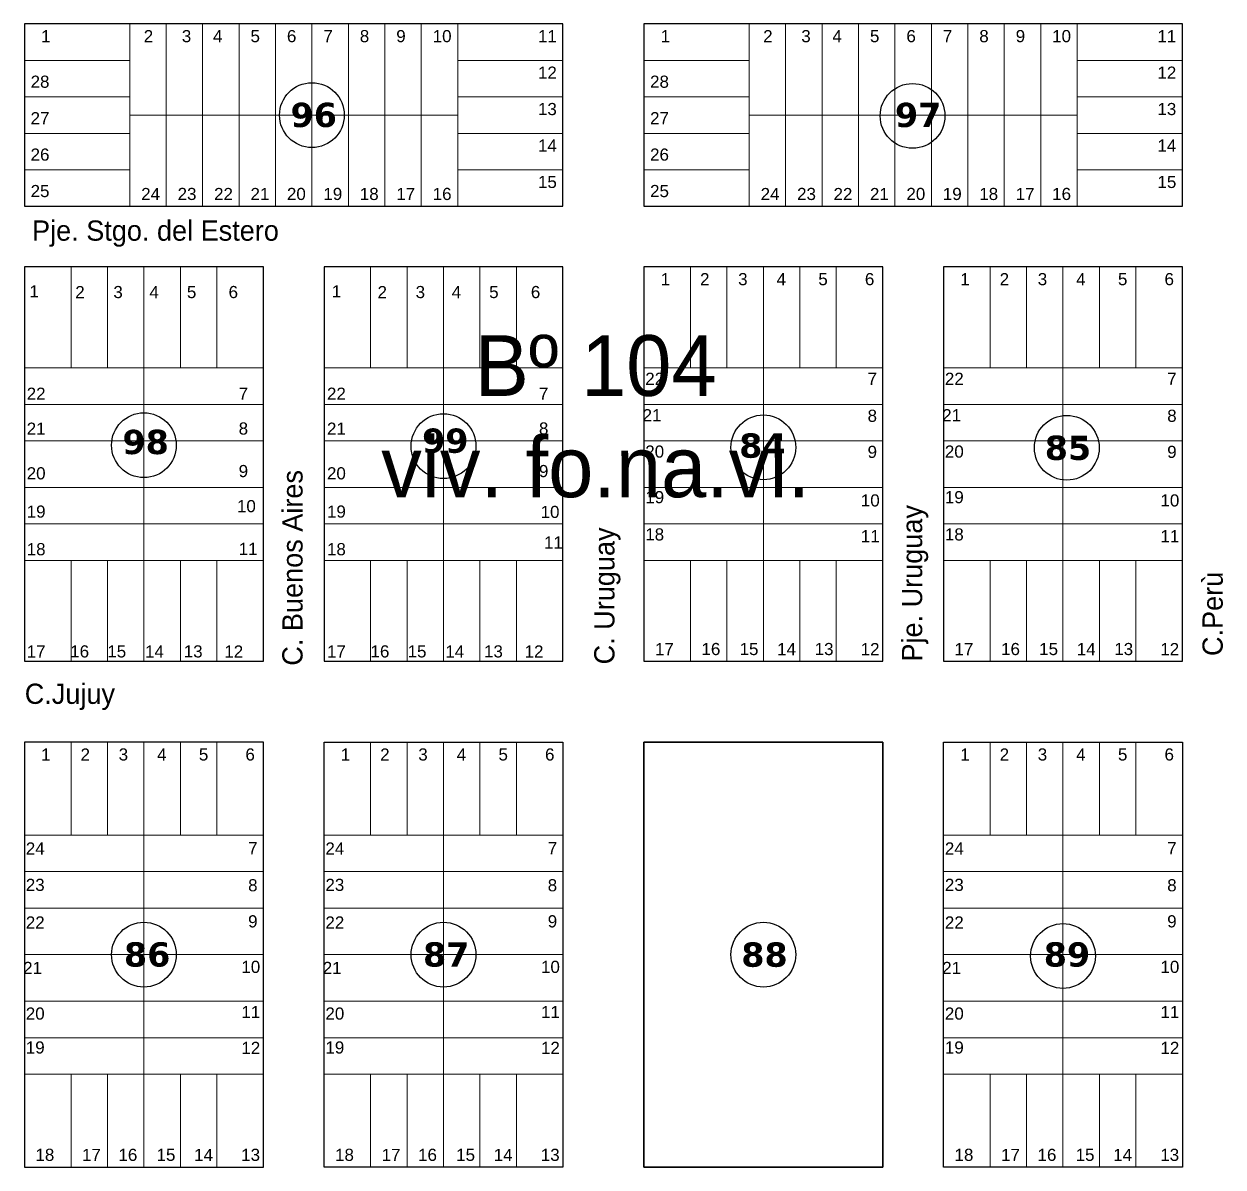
# Model space of a CAD drawing. Header units: millimetres. Extents: x 0 to 6558, y 60 to 10727.
# Drawn here: x 1393.9 to 1690, y 7622.9 to 7905.1 of the extents above; entities that cross this region are included whole.
import ezdxf

# ---------------------------------------------------------------- set-up
doc = ezdxf.new("R2010")
doc.units = ezdxf.units.MM
for name, color, linetype, lineweight in [('0 NOMBRE DE BARRIOS', 251, 'Continuous', 35), ('0 N° DE PARCELA', 255, 'Continuous', 25), ('0 SIG - PARCELAS', 252, 'Continuous', 18)]:
    doc.layers.add(name, color=color, linetype=linetype, lineweight=lineweight)
for name, color, linetype in [('0 NOMBRE DE CALLES', 255, 'Continuous'), ('0 N° DE MANZANA', 255, 'Continuous'), ('0 SIG - MANZANAS', 253, 'Continuous'), ('12ESPECIAL', 7, 'Continuous')]:
    doc.layers.add(name, color=color, linetype=linetype)
doc.styles.get("Standard").update_dxf_attribs({"font": 'arial.ttf'})
doc.styles.add('STYLE1', font='arial.ttf')

msp = doc.modelspace()

# ---------------------------------------------------------------- linework, layer by layer
at = {"layer": '0 N° DE MANZANA'}
for centre in [(1464.979, 7882.605), (1613.33, 7882.409), (1423.479, 7801.102), (1497.479, 7800.872), (1576.479, 7800.567), (1651.418, 7800.472), (1423.479, 7675.315), (1497.479, 7675.315), (1576.479, 7675.315), (1650.479, 7674.978)]:
    msp.add_circle(centre, 8, dxfattribs=at)
at = {"layer": '0 SIG - MANZANAS'}
for points in [[(1526.979, 7905.105), (1393.979, 7905.105), (1393.979, 7860.105), (1526.979, 7860.105)], [(1679.979, 7905.105), (1546.979, 7905.105), (1546.979, 7860.105), (1679.979, 7860.105)], [(1452.979, 7845.105), (1393.979, 7845.105), (1393.979, 7747.745), (1452.979, 7747.745)], [(1526.979, 7845.105), (1467.979, 7845.105), (1467.979, 7747.745), (1526.979, 7747.745)], [(1620.979, 7747.745), (1679.979, 7747.745), (1679.979, 7845.105), (1620.979, 7845.105)], [(1452.979, 7727.745), (1393.979, 7727.745), (1393.979, 7622.885), (1452.979, 7622.885)], [(1467.979, 7727.745), (1526.979, 7727.745), (1526.979, 7622.885), (1467.979, 7622.885)], [(1605.979, 7727.745), (1546.979, 7727.745), (1546.979, 7622.885), (1605.979, 7622.885)], [(1546.979, 7727.745), (1605.979, 7727.745), (1605.979, 7622.885), (1546.979, 7622.885)], [(1620.979, 7727.745), (1679.979, 7727.745), (1679.979, 7622.885), (1620.979, 7622.885)]]:
    msp.add_lwpolyline(points, close=True, dxfattribs=at)
msp.add_lwpolyline([(1546.979, 7811.175), (1546.979, 7747.745), (1605.979, 7747.745), (1605.979, 7845.105), (1576.479, 7845.105), (1546.979, 7845.105), (1546.979, 7811.175)], dxfattribs=at)
at = {"layer": '0 SIG - PARCELAS'}
for points in [[(1393.979, 7896.105), (1419.979, 7896.105), (1419.979, 7905.105), (1393.979, 7905.105)], [(1419.979, 7882.605), (1428.979, 7882.605), (1428.979, 7905.105), (1419.979, 7905.105)], [(1428.979, 7882.605), (1437.979, 7882.605), (1437.979, 7905.105), (1428.979, 7905.105)], [(1437.979, 7882.605), (1446.979, 7882.605), (1446.979, 7905.105), (1437.979, 7905.105)], [(1446.979, 7882.605), (1455.979, 7882.605), (1455.979, 7905.105), (1446.979, 7905.105)], [(1455.979, 7882.605), (1464.979, 7882.605), (1464.979, 7905.105), (1455.979, 7905.105)], [(1464.979, 7882.605), (1473.979, 7882.605), (1473.979, 7905.105), (1464.979, 7905.105)], [(1473.979, 7882.605), (1482.979, 7882.605), (1482.979, 7905.105), (1473.979, 7905.105)], [(1482.979, 7882.605), (1491.979, 7882.605), (1491.979, 7905.105), (1482.979, 7905.105)], [(1491.979, 7882.605), (1500.979, 7882.605), (1500.979, 7905.105), (1491.979, 7905.105)], [(1500.979, 7896.105), (1526.979, 7896.105), (1526.979, 7905.105), (1500.979, 7905.105)], [(1546.979, 7896.105), (1572.979, 7896.105), (1572.979, 7905.105), (1546.979, 7905.105)], [(1572.979, 7882.605), (1581.979, 7882.605), (1581.979, 7905.105), (1572.979, 7905.105)], [(1581.979, 7882.605), (1590.979, 7882.605), (1590.979, 7905.105), (1581.979, 7905.105)], [(1590.979, 7882.605), (1599.979, 7882.605), (1599.979, 7905.105), (1590.979, 7905.105)], [(1599.979, 7882.605), (1608.979, 7882.605), (1608.979, 7905.105), (1599.979, 7905.105)], [(1608.979, 7882.605), (1617.979, 7882.605), (1617.979, 7905.105), (1608.979, 7905.105)], [(1617.979, 7882.605), (1626.979, 7882.605), (1626.979, 7905.105), (1617.979, 7905.105)], [(1626.979, 7882.605), (1635.979, 7882.605), (1635.979, 7905.105), (1626.979, 7905.105)], [(1635.979, 7882.605), (1644.979, 7882.605), (1644.979, 7905.105), (1635.979, 7905.105)], [(1644.979, 7882.605), (1653.979, 7882.605), (1653.979, 7905.105), (1644.979, 7905.105)], [(1653.979, 7896.105), (1679.979, 7896.105), (1679.979, 7905.105), (1653.979, 7905.105)], [(1393.979, 7887.105), (1419.979, 7887.105), (1419.979, 7896.105), (1393.979, 7896.105)], [(1500.979, 7887.105), (1526.979, 7887.105), (1526.979, 7896.105), (1500.979, 7896.105)], [(1546.979, 7887.105), (1572.979, 7887.105), (1572.979, 7896.105), (1546.979, 7896.105)], [(1653.979, 7887.105), (1679.979, 7887.105), (1679.979, 7896.105), (1653.979, 7896.105)], [(1393.979, 7878.105), (1419.979, 7878.105), (1419.979, 7887.105), (1393.979, 7887.105)], [(1500.979, 7878.105), (1526.979, 7878.105), (1526.979, 7887.105), (1500.979, 7887.105)], [(1546.979, 7878.105), (1572.979, 7878.105), (1572.979, 7887.105), (1546.979, 7887.105)], [(1653.979, 7878.105), (1679.979, 7878.105), (1679.979, 7887.105), (1653.979, 7887.105)], [(1419.979, 7860.105), (1428.979, 7860.105), (1428.979, 7882.605), (1419.979, 7882.605)], [(1428.979, 7860.105), (1437.979, 7860.105), (1437.979, 7882.605), (1428.979, 7882.605)], [(1437.979, 7860.105), (1446.979, 7860.105), (1446.979, 7882.605), (1437.979, 7882.605)], [(1446.979, 7860.105), (1455.979, 7860.105), (1455.979, 7882.605), (1446.979, 7882.605)], [(1455.979, 7860.105), (1464.979, 7860.105), (1464.979, 7882.605), (1455.979, 7882.605)], [(1464.979, 7860.105), (1473.979, 7860.105), (1473.979, 7882.605), (1464.979, 7882.605)], [(1473.979, 7860.105), (1482.979, 7860.105), (1482.979, 7882.605), (1473.979, 7882.605)], [(1482.979, 7860.105), (1491.979, 7860.105), (1491.979, 7882.605), (1482.979, 7882.605)], [(1491.979, 7860.105), (1500.979, 7860.105), (1500.979, 7882.605), (1491.979, 7882.605)], [(1572.979, 7860.105), (1581.979, 7860.105), (1581.979, 7882.605), (1572.979, 7882.605)], [(1581.979, 7860.105), (1590.979, 7860.105), (1590.979, 7882.605), (1581.979, 7882.605)], [(1590.979, 7860.105), (1599.979, 7860.105), (1599.979, 7882.605), (1590.979, 7882.605)], [(1599.979, 7860.105), (1608.979, 7860.105), (1608.979, 7882.605), (1599.979, 7882.605)], [(1608.979, 7860.105), (1617.979, 7860.105), (1617.979, 7882.605), (1608.979, 7882.605)], [(1617.979, 7860.105), (1626.979, 7860.105), (1626.979, 7882.605), (1617.979, 7882.605)], [(1626.979, 7860.105), (1635.979, 7860.105), (1635.979, 7882.605), (1626.979, 7882.605)], [(1635.979, 7860.105), (1644.979, 7860.105), (1644.979, 7882.605), (1635.979, 7882.605)], [(1644.979, 7860.105), (1653.979, 7860.105), (1653.979, 7882.605), (1644.979, 7882.605)], [(1393.979, 7869.105), (1419.979, 7869.105), (1419.979, 7878.105), (1393.979, 7878.105)], [(1500.979, 7869.105), (1526.979, 7869.105), (1526.979, 7878.105), (1500.979, 7878.105)], [(1546.979, 7869.105), (1572.979, 7869.105), (1572.979, 7878.105), (1546.979, 7878.105)], [(1653.979, 7869.105), (1679.979, 7869.105), (1679.979, 7878.105), (1653.979, 7878.105)], [(1393.979, 7860.105), (1419.979, 7860.105), (1419.979, 7869.105), (1393.979, 7869.105)], [(1500.979, 7860.105), (1526.979, 7860.105), (1526.979, 7869.105), (1500.979, 7869.105)], [(1546.979, 7860.105), (1572.979, 7860.105), (1572.979, 7869.105), (1546.979, 7869.105)], [(1653.979, 7860.105), (1679.979, 7860.105), (1679.979, 7869.105), (1653.979, 7869.105)], [(1393.979, 7820.175), (1405.479, 7820.175), (1405.479, 7845.105), (1393.979, 7845.105)], [(1405.479, 7820.175), (1414.479, 7820.175), (1414.479, 7845.105), (1405.479, 7845.105)], [(1414.479, 7820.175), (1423.479, 7820.175), (1423.479, 7845.105), (1414.479, 7845.105)], [(1423.479, 7820.175), (1432.479, 7820.175), (1432.479, 7845.105), (1423.479, 7845.105)], [(1432.479, 7820.175), (1441.479, 7820.175), (1441.479, 7845.105), (1432.479, 7845.105)], [(1441.479, 7820.175), (1452.979, 7820.175), (1452.979, 7845.105), (1441.479, 7845.105)], [(1467.979, 7820.175), (1479.479, 7820.175), (1479.479, 7845.105), (1467.979, 7845.105)], [(1479.479, 7820.175), (1488.479, 7820.175), (1488.479, 7845.105), (1479.479, 7845.105)], [(1488.479, 7820.175), (1497.479, 7820.175), (1497.479, 7845.105), (1488.479, 7845.105)], [(1497.479, 7820.175), (1506.479, 7820.175), (1506.479, 7845.105), (1497.479, 7845.105)], [(1506.479, 7820.175), (1515.479, 7820.175), (1515.479, 7845.105), (1506.479, 7845.105)], [(1515.479, 7820.175), (1526.979, 7820.175), (1526.979, 7845.105), (1515.479, 7845.105)], [(1558.479, 7820.175), (1546.979, 7820.175), (1546.979, 7845.105), (1558.479, 7845.105)], [(1567.479, 7820.175), (1558.479, 7820.175), (1558.479, 7845.105), (1567.479, 7845.105)], [(1576.479, 7820.175), (1567.479, 7820.175), (1567.479, 7845.105), (1576.479, 7845.105)], [(1576.479, 7820.175), (1585.479, 7820.175), (1585.479, 7845.105), (1576.479, 7845.105)], [(1585.479, 7820.175), (1594.479, 7820.175), (1594.479, 7845.105), (1585.479, 7845.105)], [(1594.479, 7820.175), (1605.979, 7820.175), (1605.979, 7845.105), (1594.479, 7845.105)], [(1632.479, 7820.175), (1620.979, 7820.175), (1620.979, 7845.105), (1632.479, 7845.105)], [(1641.479, 7820.175), (1632.479, 7820.175), (1632.479, 7845.105), (1641.479, 7845.105)], [(1650.479, 7820.175), (1641.479, 7820.175), (1641.479, 7845.105), (1650.479, 7845.105)], [(1650.479, 7820.175), (1659.479, 7820.175), (1659.479, 7845.105), (1650.479, 7845.105)], [(1659.479, 7820.175), (1668.479, 7820.175), (1668.479, 7845.105), (1659.479, 7845.105)], [(1668.479, 7820.175), (1679.979, 7820.175), (1679.979, 7845.105), (1668.479, 7845.105)], [(1393.979, 7811.175), (1423.479, 7811.175), (1423.479, 7820.175), (1393.979, 7820.175)], [(1423.479, 7811.175), (1452.979, 7811.175), (1452.979, 7820.175), (1423.479, 7820.175)], [(1467.979, 7811.175), (1497.479, 7811.175), (1497.479, 7820.175), (1467.979, 7820.175)], [(1497.479, 7811.175), (1526.979, 7811.175), (1526.979, 7820.175), (1497.479, 7820.175)], [(1576.479, 7811.175), (1546.979, 7811.175), (1546.979, 7820.175), (1576.479, 7820.175)], [(1576.479, 7811.175), (1605.979, 7811.175), (1605.979, 7820.175), (1576.479, 7820.175)], [(1650.479, 7811.175), (1620.979, 7811.175), (1620.979, 7820.175), (1650.479, 7820.175)], [(1650.479, 7811.175), (1679.979, 7811.175), (1679.979, 7820.175), (1650.479, 7820.175)], [(1393.979, 7802.175), (1423.479, 7802.175), (1423.479, 7811.175), (1393.979, 7811.175)], [(1423.479, 7802.175), (1452.979, 7802.175), (1452.979, 7811.175), (1423.479, 7811.175)], [(1467.979, 7802.175), (1497.479, 7802.175), (1497.479, 7811.175), (1467.979, 7811.175)], [(1497.479, 7802.175), (1526.979, 7802.175), (1526.979, 7811.175), (1497.479, 7811.175)], [(1546.979, 7802.175), (1576.479, 7802.175), (1576.479, 7811.175), (1546.979, 7811.175)], [(1576.479, 7802.175), (1605.979, 7802.175), (1605.979, 7811.175), (1576.479, 7811.175)], [(1620.979, 7802.175), (1650.479, 7802.175), (1650.479, 7811.175), (1620.979, 7811.175)], [(1650.479, 7802.175), (1679.979, 7802.175), (1679.979, 7811.175), (1650.479, 7811.175)], [(1423.479, 7790.675), (1393.979, 7790.675), (1393.979, 7802.175), (1423.479, 7802.175)], [(1423.479, 7790.675), (1452.979, 7790.675), (1452.979, 7802.175), (1423.479, 7802.175)], [(1497.479, 7790.675), (1467.979, 7790.675), (1467.979, 7802.175), (1497.479, 7802.175)], [(1497.479, 7790.675), (1526.979, 7790.675), (1526.979, 7802.175), (1497.479, 7802.175)], [(1546.979, 7790.675), (1576.479, 7790.675), (1576.479, 7802.175), (1546.979, 7802.175)], [(1576.479, 7790.675), (1605.979, 7790.675), (1605.979, 7802.175), (1576.479, 7802.175)], [(1620.979, 7790.675), (1650.479, 7790.675), (1650.479, 7802.175), (1620.979, 7802.175)], [(1650.479, 7790.675), (1679.979, 7790.675), (1679.979, 7802.175), (1650.479, 7802.175)], [(1393.979, 7781.675), (1423.479, 7781.675), (1423.479, 7790.675), (1393.979, 7790.675)], [(1423.479, 7781.675), (1452.979, 7781.675), (1452.979, 7790.675), (1423.479, 7790.675)], [(1467.979, 7781.675), (1497.479, 7781.675), (1497.479, 7790.675), (1467.979, 7790.675)], [(1497.479, 7781.675), (1526.979, 7781.675), (1526.979, 7790.675), (1497.479, 7790.675)], [(1546.979, 7781.675), (1576.479, 7781.675), (1576.479, 7790.675), (1546.979, 7790.675)], [(1576.479, 7781.675), (1605.979, 7781.675), (1605.979, 7790.675), (1576.479, 7790.675)], [(1620.979, 7781.675), (1650.479, 7781.675), (1650.479, 7790.675), (1620.979, 7790.675)], [(1650.479, 7781.675), (1679.979, 7781.675), (1679.979, 7790.675), (1650.479, 7790.675)], [(1393.979, 7772.675), (1423.479, 7772.675), (1423.479, 7781.675), (1393.979, 7781.675)], [(1423.479, 7772.675), (1452.979, 7772.675), (1452.979, 7781.675), (1423.479, 7781.675)], [(1467.979, 7772.675), (1497.479, 7772.675), (1497.479, 7781.675), (1467.979, 7781.675)], [(1497.479, 7772.675), (1526.979, 7772.675), (1526.979, 7781.675), (1497.479, 7781.675)], [(1546.979, 7772.675), (1576.479, 7772.675), (1576.479, 7781.675), (1546.979, 7781.675)], [(1576.479, 7772.675), (1605.979, 7772.675), (1605.979, 7781.675), (1576.479, 7781.675)], [(1620.979, 7772.675), (1650.479, 7772.675), (1650.479, 7781.675), (1620.979, 7781.675)], [(1650.479, 7772.675), (1679.979, 7772.675), (1679.979, 7781.675), (1650.479, 7781.675)], [(1393.979, 7747.745), (1405.479, 7747.745), (1405.479, 7772.675), (1393.979, 7772.675)], [(1405.479, 7747.745), (1414.479, 7747.745), (1414.479, 7772.675), (1405.479, 7772.675)], [(1414.479, 7747.745), (1423.479, 7747.745), (1423.479, 7772.675), (1414.479, 7772.675)], [(1423.479, 7747.745), (1432.479, 7747.745), (1432.479, 7772.675), (1423.479, 7772.675)], [(1432.479, 7747.745), (1441.479, 7747.745), (1441.479, 7772.675), (1432.479, 7772.675)], [(1441.479, 7747.745), (1452.979, 7747.745), (1452.979, 7772.675), (1441.479, 7772.675)], [(1467.979, 7747.745), (1479.479, 7747.745), (1479.479, 7772.675), (1467.979, 7772.675)], [(1479.479, 7747.745), (1488.479, 7747.745), (1488.479, 7772.675), (1479.479, 7772.675)], [(1488.479, 7747.745), (1497.479, 7747.745), (1497.479, 7772.675), (1488.479, 7772.675)], [(1497.479, 7747.745), (1506.479, 7747.745), (1506.479, 7772.675), (1497.479, 7772.675)], [(1506.479, 7747.745), (1515.479, 7747.745), (1515.479, 7772.675), (1506.479, 7772.675)], [(1515.479, 7747.745), (1526.979, 7747.745), (1526.979, 7772.675), (1515.479, 7772.675)], [(1546.979, 7747.745), (1558.479, 7747.745), (1558.479, 7772.675), (1546.979, 7772.675)], [(1558.479, 7747.745), (1567.479, 7747.745), (1567.479, 7772.675), (1558.479, 7772.675)], [(1567.479, 7747.745), (1576.479, 7747.745), (1576.479, 7772.675), (1567.479, 7772.675)], [(1576.479, 7747.745), (1585.479, 7747.745), (1585.479, 7772.675), (1576.479, 7772.675)], [(1585.479, 7747.745), (1594.479, 7747.745), (1594.479, 7772.675), (1585.479, 7772.675)], [(1594.479, 7747.745), (1605.979, 7747.745), (1605.979, 7772.675), (1594.479, 7772.675)], [(1620.979, 7747.745), (1632.479, 7747.745), (1632.479, 7772.675), (1620.979, 7772.675)], [(1632.479, 7747.745), (1641.479, 7747.745), (1641.479, 7772.675), (1632.479, 7772.675)], [(1641.479, 7747.745), (1650.479, 7747.745), (1650.479, 7772.675), (1641.479, 7772.675)], [(1650.479, 7747.745), (1659.479, 7747.745), (1659.479, 7772.675), (1650.479, 7772.675)], [(1659.479, 7747.745), (1668.479, 7747.745), (1668.479, 7772.675), (1659.479, 7772.675)], [(1668.479, 7747.745), (1679.979, 7747.745), (1679.979, 7772.675), (1668.479, 7772.675)], [(1393.979, 7704.815), (1405.479, 7704.815), (1405.479, 7727.745), (1393.979, 7727.745)], [(1405.479, 7704.815), (1414.479, 7704.815), (1414.479, 7727.745), (1405.479, 7727.745)], [(1414.479, 7704.815), (1423.479, 7704.815), (1423.479, 7727.745), (1414.479, 7727.745)], [(1423.479, 7704.815), (1432.479, 7704.815), (1432.479, 7727.745), (1423.479, 7727.745)], [(1432.479, 7704.815), (1441.479, 7704.815), (1441.479, 7727.745), (1432.479, 7727.745)], [(1441.479, 7704.815), (1452.979, 7704.815), (1452.979, 7727.745), (1441.479, 7727.745)], [(1467.979, 7704.815), (1479.479, 7704.815), (1479.479, 7727.745), (1467.979, 7727.745)], [(1479.479, 7704.815), (1488.479, 7704.815), (1488.479, 7727.745), (1479.479, 7727.745)], [(1488.479, 7704.815), (1497.479, 7704.815), (1497.479, 7727.745), (1488.479, 7727.745)], [(1497.479, 7704.815), (1506.479, 7704.815), (1506.479, 7727.745), (1497.479, 7727.745)], [(1506.479, 7704.815), (1515.479, 7704.815), (1515.479, 7727.745), (1506.479, 7727.745)], [(1515.479, 7704.815), (1526.979, 7704.815), (1526.979, 7727.745), (1515.479, 7727.745)], [(1546.979, 7727.745), (1605.979, 7727.745), (1605.979, 7622.885), (1546.979, 7622.885)], [(1620.979, 7704.815), (1632.479, 7704.815), (1632.479, 7727.745), (1620.979, 7727.745)], [(1632.479, 7704.815), (1641.479, 7704.815), (1641.479, 7727.745), (1632.479, 7727.745)], [(1641.479, 7704.815), (1650.479, 7704.815), (1650.479, 7727.745), (1641.479, 7727.745)], [(1650.479, 7704.815), (1659.479, 7704.815), (1659.479, 7727.745), (1650.479, 7727.745)], [(1659.479, 7704.815), (1668.479, 7704.815), (1668.479, 7727.745), (1659.479, 7727.745)], [(1668.479, 7704.815), (1679.979, 7704.815), (1679.979, 7727.745), (1668.479, 7727.745)], [(1393.979, 7695.815), (1423.479, 7695.815), (1423.479, 7704.815), (1393.979, 7704.815)], [(1423.479, 7695.815), (1452.979, 7695.815), (1452.979, 7704.815), (1423.479, 7704.815)], [(1467.979, 7695.815), (1497.479, 7695.815), (1497.479, 7704.815), (1467.979, 7704.815)], [(1497.479, 7695.815), (1526.979, 7695.815), (1526.979, 7704.815), (1497.479, 7704.815)], [(1620.979, 7695.815), (1650.479, 7695.815), (1650.479, 7704.815), (1620.979, 7704.815)], [(1650.479, 7695.815), (1679.979, 7695.815), (1679.979, 7704.815), (1650.479, 7704.815)], [(1393.979, 7686.815), (1423.479, 7686.815), (1423.479, 7695.815), (1393.979, 7695.815)], [(1423.479, 7686.815), (1452.979, 7686.815), (1452.979, 7695.815), (1423.479, 7695.815)], [(1467.979, 7686.815), (1497.479, 7686.815), (1497.479, 7695.815), (1467.979, 7695.815)], [(1497.479, 7686.815), (1526.979, 7686.815), (1526.979, 7695.815), (1497.479, 7695.815)], [(1620.979, 7686.815), (1650.479, 7686.815), (1650.479, 7695.815), (1620.979, 7695.815)], [(1650.479, 7686.815), (1679.979, 7686.815), (1679.979, 7695.815), (1650.479, 7695.815)], [(1393.979, 7675.315), (1423.479, 7675.315), (1423.479, 7686.815), (1393.979, 7686.815)], [(1423.479, 7675.315), (1452.979, 7675.315), (1452.979, 7686.815), (1423.479, 7686.815)], [(1467.979, 7675.315), (1497.479, 7675.315), (1497.479, 7686.815), (1467.979, 7686.815)], [(1497.479, 7675.315), (1526.979, 7675.315), (1526.979, 7686.815), (1497.479, 7686.815)], [(1620.979, 7675.315), (1650.479, 7675.315), (1650.479, 7686.815), (1620.979, 7686.815)], [(1650.479, 7675.315), (1679.979, 7675.315), (1679.979, 7686.815), (1650.479, 7686.815)], [(1393.979, 7663.815), (1423.479, 7663.815), (1423.479, 7675.315), (1393.979, 7675.315)], [(1423.479, 7663.815), (1452.979, 7663.815), (1452.979, 7675.315), (1423.479, 7675.315)], [(1467.979, 7663.815), (1497.479, 7663.815), (1497.479, 7675.315), (1467.979, 7675.315)], [(1497.479, 7663.815), (1526.979, 7663.815), (1526.979, 7675.315), (1497.479, 7675.315)], [(1620.979, 7663.815), (1650.479, 7663.815), (1650.479, 7675.315), (1620.979, 7675.315)], [(1650.479, 7663.815), (1679.979, 7663.815), (1679.979, 7675.315), (1650.479, 7675.315)], [(1393.979, 7654.815), (1423.479, 7654.815), (1423.479, 7663.815), (1393.979, 7663.815)], [(1423.479, 7654.815), (1452.979, 7654.815), (1452.979, 7663.815), (1423.479, 7663.815)], [(1467.979, 7654.815), (1497.479, 7654.815), (1497.479, 7663.815), (1467.979, 7663.815)], [(1497.479, 7654.815), (1526.979, 7654.815), (1526.979, 7663.815), (1497.479, 7663.815)], [(1620.979, 7654.815), (1650.479, 7654.815), (1650.479, 7663.815), (1620.979, 7663.815)], [(1650.479, 7654.815), (1679.979, 7654.815), (1679.979, 7663.815), (1650.479, 7663.815)], [(1393.979, 7645.815), (1423.479, 7645.815), (1423.479, 7654.815), (1393.979, 7654.815)], [(1423.479, 7645.815), (1452.979, 7645.815), (1452.979, 7654.815), (1423.479, 7654.815)], [(1467.979, 7645.815), (1497.479, 7645.815), (1497.479, 7654.815), (1467.979, 7654.815)], [(1497.479, 7645.815), (1526.979, 7645.815), (1526.979, 7654.815), (1497.479, 7654.815)], [(1620.979, 7645.815), (1650.479, 7645.815), (1650.479, 7654.815), (1620.979, 7654.815)], [(1650.479, 7645.815), (1679.979, 7645.815), (1679.979, 7654.815), (1650.479, 7654.815)], [(1393.979, 7622.885), (1405.479, 7622.885), (1405.479, 7645.815), (1393.979, 7645.815)], [(1405.479, 7622.885), (1414.479, 7622.885), (1414.479, 7645.815), (1405.479, 7645.815)], [(1414.479, 7622.885), (1423.479, 7622.885), (1423.479, 7645.815), (1414.479, 7645.815)], [(1423.479, 7622.885), (1432.479, 7622.885), (1432.479, 7645.815), (1423.479, 7645.815)], [(1432.479, 7622.885), (1441.479, 7622.885), (1441.479, 7645.815), (1432.479, 7645.815)], [(1441.479, 7622.885), (1452.979, 7622.885), (1452.979, 7645.815), (1441.479, 7645.815)], [(1467.979, 7622.885), (1479.479, 7622.885), (1479.479, 7645.815), (1467.979, 7645.815)], [(1479.479, 7622.885), (1488.479, 7622.885), (1488.479, 7645.815), (1479.479, 7645.815)], [(1488.479, 7622.885), (1497.479, 7622.885), (1497.479, 7645.815), (1488.479, 7645.815)], [(1497.479, 7622.885), (1506.479, 7622.885), (1506.479, 7645.815), (1497.479, 7645.815)], [(1506.479, 7622.885), (1515.479, 7622.885), (1515.479, 7645.815), (1506.479, 7645.815)], [(1515.479, 7622.885), (1526.979, 7622.885), (1526.979, 7645.815), (1515.479, 7645.815)], [(1620.979, 7622.885), (1632.479, 7622.885), (1632.479, 7645.815), (1620.979, 7645.815)], [(1632.479, 7622.885), (1641.479, 7622.885), (1641.479, 7645.815), (1632.479, 7645.815)], [(1641.479, 7622.885), (1650.479, 7622.885), (1650.479, 7645.815), (1641.479, 7645.815)], [(1650.479, 7622.885), (1659.479, 7622.885), (1659.479, 7645.815), (1650.479, 7645.815)], [(1659.479, 7622.885), (1668.479, 7622.885), (1668.479, 7645.815), (1659.479, 7645.815)], [(1668.479, 7622.885), (1679.979, 7622.885), (1679.979, 7645.815), (1668.479, 7645.815)]]:
    msp.add_lwpolyline(points, close=True, dxfattribs=at)

# ---------------------------------------------------------------- texts
at = {"layer": '0 NOMBRE DE BARRIOS', "linetype": 'Continuous', "lineweight": 25, "insert": (1535.044, 7808.159), "char_height": 15, "width": 338.88889, "attachment_point": 5}
msp.add_mtext('{\\fBankGothic Lt BT|b0|i0|c0|p34;Bº 104 \\Pviv. fo.na.vi.}', dxfattribs=at)
at = {"layer": '0 NOMBRE DE CALLES', "insert": (1395.857, 7853.341), "char_height": 5, "width": 783.33333, "attachment_point": 4}
msp.add_mtext('\\pt10;{\\fBankGothic Lt BT|b0|i0|c0|p34;Pje. Stgo. del Estero}', dxfattribs=at)
at = {"layer": '0 NOMBRE DE CALLES', "char_height": 5, "width": 783.33333, "attachment_point": 4, "rotation": 90}
for s, insert in [('\\pt10;{\\fBankGothic Lt BT|b0|i0|c0|p34;C. Buenos Aires}', (1460.201, 7746.663)), ('\\pt10;{\\fBankGothic Lt BT|b0|i0|c0|p34;Pje. Uruguay}', (1613.959, 7747.683)), ('\\pt10;{\\fBankGothic Lt BT|b0|i0|c0|p34;C. Uruguay}', (1537.956, 7746.981)), ('\\pt10;{\\fBankGothic Lt BT|b0|i0|c0|p34;C.Perù}', (1687.469, 7749.048))]:
    msp.add_mtext(s, dxfattribs=dict(at, insert=insert))
at = {"layer": '0 NOMBRE DE CALLES', "insert": (1394.05, 7738.978), "char_height": 5, "attachment_point": 4}
msp.add_mtext('\\pt10;{\\fBankGothic Lt BT|b0|i0|c0|p34;C.Jujuy}', dxfattribs=at)
at = {"layer": '0 N° DE MANZANA', "char_height": 6, "attachment_point": 4}
for s, insert in [('{\\fVerdana|b1|i0|c0|p34;96}', (1459.693, 7882.605)), ('{\\fVerdana|b1|i0|c0|p34;97}', (1608.979, 7882.605)), ('{\\fVerdana|b1|i0|c0|p34;98}', (1418.186, 7801.855)), ('{\\fVerdana|b1|i0|c0|p34;99}', (1492.184, 7802.175)), ('{\\fVerdana|b1|i0|c0|p34;84}', (1570.504, 7800.956)), ('{\\fVerdana|b1|i0|c0|p34;85}', (1645.978, 7800.412)), ('{\\fVerdana|b1|i0|c0|p34;86}', (1418.553, 7675.315)), ('{\\fVerdana|b1|i0|c0|p34;87}', (1492.427, 7675.315)), ('{\\fVerdana|b1|i0|c0|p34;88}', (1571.023, 7675.276)), ('{\\fVerdana|b1|i0|c0|p34;89}', (1645.733, 7675.315))]:
    msp.add_mtext(s, dxfattribs=dict(at, insert=insert))
at = {"layer": '0 N° DE PARCELA', "char_height": 3, "style": 'STYLE1'}
for s, insert, attachment_point in [('1', (1398.099, 7902.088), 4), ('2', (1423.434, 7902.088), 4), ('3', (1432.845, 7902.088), 4), ('4', (1440.541, 7902.088), 4), ('5', (1449.803, 7902.088), 4), ('6', (1458.803, 7902.088), 4), ('7', (1467.803, 7902.088), 4), ('8', (1476.803, 7902.088), 4), ('9', (1485.803, 7902.088), 4), ('10', (1494.803, 7902.088), 4), ('11', (1520.803, 7902.088), 4), ('1', (1551.099, 7902.088), 4), ('2', (1576.434, 7902.088), 4), ('3', (1585.845, 7902.088), 4), ('4', (1593.541, 7902.088), 4), ('5', (1602.803, 7902.088), 4), ('6', (1611.803, 7902.088), 4), ('7', (1620.803, 7902.088), 4), ('8', (1629.803, 7902.088), 4), ('9', (1638.803, 7902.088), 4), ('10', (1647.803, 7902.088), 4), ('11', (1673.803, 7902.088), 4), ('28', (1400.154, 7890.838), 6), ('12', (1520.803, 7893.088), 4), ('28', (1553.154, 7890.838), 6), ('12', (1673.803, 7893.088), 4), ('13', (1520.803, 7884.088), 4), ('13', (1673.803, 7884.088), 4), ('27', (1400.154, 7881.838), 6), ('27', (1553.154, 7881.838), 6), ('14', (1520.803, 7875.088), 4), ('14', (1673.803, 7875.088), 4), ('26', (1400.154, 7872.838), 6), ('26', (1553.154, 7872.838), 6), ('15', (1520.803, 7866.088), 4), ('15', (1673.803, 7866.088), 4), ('25', (1400.154, 7863.838), 6), ('25', (1553.154, 7863.838), 6), ('1', (1551.099, 7842.088), 4), ('2', (1560.837, 7842.088), 4), ('3', (1570.248, 7842.088), 4), ('4', (1579.741, 7842.088), 4), ('5', (1590.052, 7842.088), 4), ('6', (1601.552, 7842.088), 4), ('1', (1625.099, 7842.088), 4), ('2', (1634.837, 7842.088), 4), ('3', (1644.248, 7842.088), 4), ('4', (1653.741, 7842.088), 4), ('5', (1664.052, 7842.088), 4), ('6', (1675.552, 7842.088), 4), ('22', (1551.969, 7817.508), 6), ('7', (1602.218, 7817.508), 4), ('22', (1625.969, 7817.508), 6), ('7', (1676.218, 7817.508), 4), ('21', (1551.309, 7808.508), 6), ('8', (1602.218, 7808.349), 4), ('21', (1625.309, 7808.508), 6), ('8', (1676.218, 7808.349), 4), ('20', (1551.969, 7799.508), 6), ('9', (1602.218, 7799.437), 4), ('20', (1625.969, 7799.508), 6), ('9', (1676.218, 7799.437), 4), ('19', (1551.969, 7788.258), 6), ('10', (1600.552, 7787.452), 4), ('19', (1625.969, 7788.258), 6), ('10', (1674.552, 7787.452), 4), ('18', (1551.969, 7779.058), 6), ('11', (1600.552, 7778.656), 4), ('18', (1625.969, 7779.058), 6), ('11', (1674.552, 7778.656), 4), ('17', (1549.689, 7750.761), 4), ('16', (1561.189, 7750.761), 4), ('15', (1570.6, 7750.761), 4), ('14', (1579.883, 7750.761), 4), ('13', (1589.146, 7750.761), 4), ('12', (1600.506, 7750.761), 4), ('17', (1623.689, 7750.761), 4), ('16', (1635.189, 7750.761), 4), ('15', (1644.6, 7750.761), 4), ('14', (1653.883, 7750.761), 4), ('13', (1663.146, 7750.761), 4), ('12', (1674.506, 7750.761), 4), ('1', (1398.099, 7724.728), 4), ('2', (1407.837, 7724.728), 4), ('3', (1417.248, 7724.728), 4), ('4', (1426.741, 7724.728), 4), ('5', (1437.052, 7724.728), 4), ('6', (1448.552, 7724.728), 4), ('1', (1472.099, 7724.728), 4), ('2', (1481.837, 7724.728), 4), ('3', (1491.248, 7724.728), 4), ('4', (1500.741, 7724.728), 4), ('5', (1511.052, 7724.728), 4), ('6', (1522.552, 7724.728), 4), ('1', (1625.099, 7724.728), 4), ('2', (1634.837, 7724.728), 4), ('3', (1644.248, 7724.728), 4), ('4', (1653.741, 7724.728), 4), ('5', (1664.052, 7724.728), 4), ('6', (1675.552, 7724.728), 4), ('24', (1398.969, 7701.533), 6), ('7', (1449.218, 7701.594), 4), ('24', (1472.969, 7701.533), 6), ('7', (1523.218, 7701.594), 4), ('24', (1625.969, 7701.533), 6), ('7', (1676.218, 7701.594), 4), ('23', (1398.969, 7692.533), 6), ('8', (1449.218, 7692.435), 4), ('23', (1472.969, 7692.533), 6), ('8', (1523.218, 7692.435), 4), ('23', (1625.969, 7692.533), 6), ('8', (1676.218, 7692.435), 4), ('9', (1449.218, 7683.522), 4), ('9', (1523.218, 7683.522), 4), ('9', (1676.218, 7683.522), 4), ('22', (1398.969, 7683.26), 6), ('22', (1472.969, 7683.26), 6), ('22', (1625.969, 7683.26), 6), ('21', (1398.309, 7672.039), 6), ('10', (1447.552, 7672.284), 4), ('21', (1472.309, 7672.039), 6), ('10', (1521.552, 7672.284), 4), ('21', (1625.309, 7672.039), 6), ('10', (1674.552, 7672.284), 4), ('20', (1398.969, 7660.75), 6), ('11', (1447.552, 7661.146), 4), ('20', (1472.969, 7660.75), 6), ('11', (1521.552, 7661.146), 4), ('20', (1625.969, 7660.75), 6), ('11', (1674.552, 7661.146), 4), ('19', (1398.969, 7652.376), 6), ('12', (1447.552, 7652.296), 4), ('19', (1472.969, 7652.376), 6), ('12', (1521.552, 7652.296), 4), ('19', (1625.969, 7652.376), 6), ('12', (1674.552, 7652.296), 4), ('18', (1396.689, 7625.873), 4), ('17', (1408.189, 7625.873), 4), ('16', (1417.189, 7625.873), 4), ('15', (1426.6, 7625.873), 4), ('14', (1435.883, 7625.873), 4), ('13', (1447.506, 7625.873), 4), ('18', (1470.689, 7625.873), 4), ('17', (1482.189, 7625.873), 4), ('16', (1491.189, 7625.873), 4), ('15', (1500.6, 7625.873), 4), ('14', (1509.883, 7625.873), 4), ('13', (1521.506, 7625.873), 4), ('18', (1623.689, 7625.873), 4), ('17', (1635.189, 7625.873), 4), ('16', (1644.189, 7625.873), 4), ('15', (1653.6, 7625.873), 4), ('14', (1662.883, 7625.873), 4), ('13', (1674.506, 7625.873), 4)]:
    msp.add_mtext(s, dxfattribs=dict(at, insert=insert, attachment_point=attachment_point))
at = {"layer": '0 N° DE PARCELA', "char_height": 3, "attachment_point": 4, "rotation": 0, "style": 'STYLE1'}
for s, insert in [('24', (1422.803, 7863.121)), ('23', (1431.803, 7863.121)), ('22', (1440.803, 7863.121)), ('21', (1449.803, 7863.121)), ('20', (1458.803, 7863.121)), ('19', (1467.803, 7863.121)), ('18', (1476.803, 7863.121)), ('17', (1485.803, 7863.121)), ('16', (1494.803, 7863.121)), ('24', (1575.803, 7863.121)), ('23', (1584.803, 7863.121)), ('22', (1593.803, 7863.121)), ('21', (1602.803, 7863.121)), ('20', (1611.803, 7863.121)), ('19', (1620.803, 7863.121)), ('18', (1629.803, 7863.121)), ('17', (1638.803, 7863.121)), ('16', (1647.803, 7863.121)), ('1', (1395.221, 7839.092)), ('2', (1406.523, 7838.902)), ('3', (1415.934, 7838.902)), ('4', (1424.836, 7838.902)), ('5', (1434.092, 7838.902)), ('6', (1444.392, 7838.902)), ('1', (1469.878, 7839.092)), ('2', (1481.181, 7838.902)), ('3', (1490.592, 7838.902)), ('4', (1499.494, 7838.902)), ('5', (1508.75, 7838.902)), ('6', (1519.05, 7838.902)), ('7', (1446.884, 7813.833)), ('22', (1468.693, 7813.815)), ('7', (1521.048, 7813.833)), ('21', (1394.528, 7805.185)), ('8', (1446.884, 7805.207)), ('21', (1468.693, 7805.185)), ('8', (1521.048, 7805.207)), ('20', (1394.528, 7794.143)), ('9', (1446.884, 7794.698)), ('20', (1468.693, 7794.143)), ('9', (1521.048, 7794.698)), ('19', (1394.528, 7784.694)), ('10', (1446.458, 7786.039)), ('19', (1468.693, 7784.694)), ('10', (1521.459, 7784.611)), ('18', (1394.528, 7775.414)), ('11', (1446.884, 7775.51)), ('18', (1468.693, 7775.414)), ('11', (1522.291, 7777.078)), ('17', (1394.528, 7750.174)), ('16', (1405.28, 7750.174)), ('15', (1414.442, 7750.174)), ('14', (1423.762, 7750.174)), ('13', (1433.318, 7750.174)), ('12', (1443.332, 7750.174)), ('17', (1468.693, 7750.174)), ('16', (1479.445, 7750.174)), ('15', (1488.607, 7750.174)), ('14', (1497.926, 7750.174)), ('13', (1507.482, 7750.174)), ('12', (1517.496, 7750.174))]:
    msp.add_mtext(s, dxfattribs=dict(at, insert=insert))
at = {"layer": '12ESPECIAL', "color": 7, "insert": (1394.528, 7813.815), "char_height": 3, "attachment_point": 4, "style": 'STYLE1'}
msp.add_mtext('22', dxfattribs=at)

doc.saveas('drawing.dxf')
